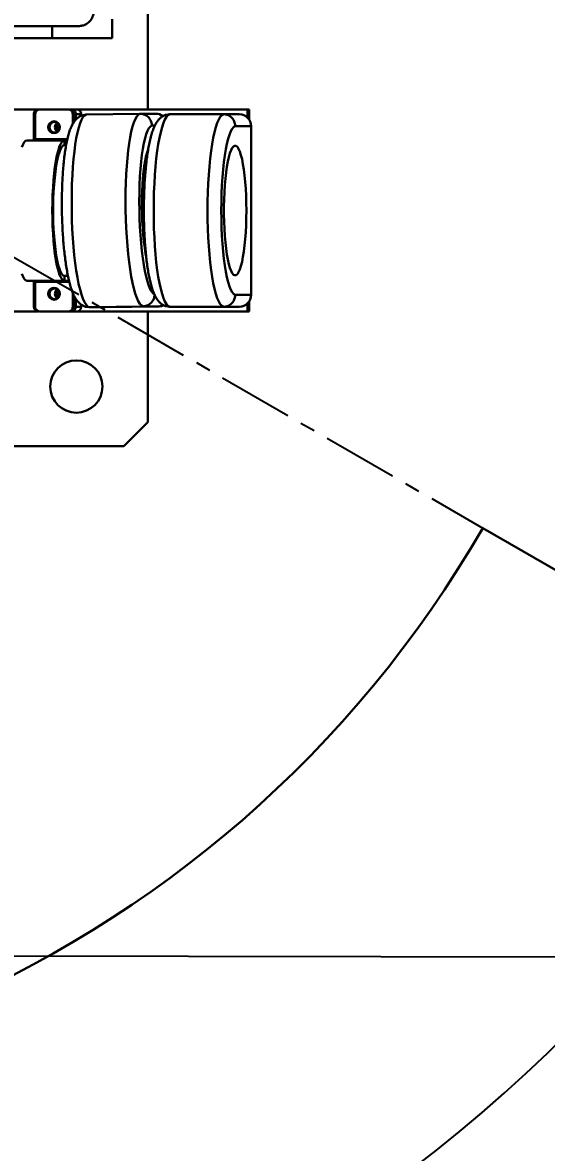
# Model space of a CAD drawing. Header units: millimetres. Extents: x -2601 to 21461, y 11492 to 21077.
# Drawn here: x 143.6 to 363.9, y 12286.5 to 12761.4 of the extents above; entities that cross this region are included whole.
import ezdxf

# ---------------------------------------------------------------- set-up
doc = ezdxf.new("R2010")
doc.units = ezdxf.units.MM
doc.header["$PDSIZE"] = -1
doc.linetypes.add('CENTER', pattern=[50.8, 31.75, -6.35, 6.35, -6.35])
doc.styles.get("Standard").update_dxf_attribs({"font": ''})
doc.styles.get('Standard').set_extended_font_data('HYSWLongFangSong')
doc.dimstyles.new('ISO-25', dxfattribs={"dimscale": 25, "dimtxt": 3.5, "dimasz": 1.6, "dimexe": 1.25, "dimexo": 0.625, "dimtad": 1, "dimdec": 0, "dimzin": 9, "dimdsep": 46, "dimtxsty": 'Standard', "dimcen": 2.5, "dimadec": 0, "dimazin": 2, "dimtfac": 1, "dimtdec": 0, "dimtofl": 0, "dimtmove": 0, "dimatfit": 3, "dimfxl": 1, "dimarcsym": 0})

# ---------------------------------------------------------------- blocks, each defined once
blk = doc.blocks.new('*D42')
at = {"color": 0, "lineweight": -2}
blk.add_line((-236.77, 12789.94), (-752.51, 12789.94), dxfattribs=at)
blk.add_arc((-80.3, 12789.94), 640.96, 183.57619, 326.42381, dxfattribs=at)
at = {"color": 0}
for points in [[(-726.67, 12749.76), (-713.35, 12750.17), (-721.26, 12789.94)], [(448.06, 12438.97), (459.39, 12431.95), (474.79, 12469.46)]]:
    blk.add_solid(points, dxfattribs=at)
at = {"layer": 'Defpoints', "color": 0}
for p in [(-221.14, 12789.94), (-80.3, 12789.94), (-80.3, 12789.94), (-492.3, 12298.94), (1391.95, 11939.94)]:
    blk.add_point(p, dxfattribs=at)
at = {"color": 0, "insert": (-103.48, 12208.82), "char_height": 87.5, "attachment_point": 5, "rotation": 357.7157}
blk.add_mtext('150°', dxfattribs=at)
blk = doc.blocks.new('*D97')
at = {"color": 0, "lineweight": -2}
for p, q in [((-64.67, 13174.92), (826.24, 13173.57)), ((794.93, 13133.61), (793.83, 12408.11)), ((-65.9, 12369.42), (825.02, 12368.07))]:
    blk.add_line(p, q, dxfattribs=at)
at = {"color": 0}
for points in [[(788.26, 13133.62), (801.6, 13133.6), (794.99, 13173.61)], [(787.16, 12408.12), (800.49, 12408.1), (793.77, 12368.11)]]:
    blk.add_solid(points, dxfattribs=at)
at = {"layer": 'Defpoints', "color": 0}
for p in [(-80.3, 13174.94), (-81.52, 12369.44), (793.77, 12368.11)]:
    blk.add_point(p, dxfattribs=at)
at = {"color": 0, "insert": (735, 12770.95), "char_height": 87.5, "attachment_point": 5, "rotation": 89.9129}
blk.add_mtext('806', dxfattribs=at)

msp = doc.modelspace()

# ---------------------------------------------------------------- linework, layer by layer
at = {"color": 161, "lineweight": 30, "true_color": 0x67adff}
for p, q in [((196.2, 12724.94), (196.2, 12973.44)), ((181.2, 12754.94), (181.2, 12762.94)), ((155.99, 12759.94), (68, 12759.94)), ((155.99, 12754.94), (155.99, 12759.94)), ((166.67, 12759.94), (155.99, 12759.94)), ((68, 12754.94), (155.99, 12754.94)), ((155.99, 12754.94), (181.2, 12754.94)), ((139.7, 12724.94), (150.25, 12724.94)), ((162.7, 12724.94), (150.89, 12724.94)), ((162.7, 12724.94), (163.05, 12724.94)), ((164.04, 12724.94), (163.05, 12724.94)), ((164.04, 12724.94), (166.29, 12724.94)), ((166.29, 12724.94), (238.19, 12724.94)), ((238.19, 12721.51), (238.19, 12724.94)), ((238.19, 12724.94), (238.88, 12724.94)), ((238.88, 12720.65), (238.88, 12724.94)), ((148.28, 12722.94), (148.28, 12711.94)), ((148.92, 12722.94), (148.92, 12712.44)), ((165.02, 12722.94), (164.67, 12722.94)), ((164.67, 12722.94), (164.67, 12718.84)), ((165.02, 12722.94), (165.02, 12719.4)), ((168.26, 12722.94), (166.01, 12722.94)), ((166.01, 12720.65), (166.01, 12722.94)), ((168.26, 12722.28), (168.26, 12722.94)), ((170.28, 12722.75), (169.02, 12722.51)), ((192.93, 12723.13), (170.28, 12722.75)), ((192.93, 12723.13), (199.62, 12723.13)), ((205.4, 12722.94), (204.06, 12722.71)), ((228.05, 12722.94), (205.4, 12722.94)), ((228.05, 12722.94), (234.74, 12722.94)), ((199.25, 12718.21), (197.96, 12718.21)), ((239.66, 12717.94), (233, 12717.94)), ((239.66, 12646.94), (239.66, 12717.94)), ((161.2, 12711.94), (145.44, 12711.94)), ((162.41, 12712.44), (148.92, 12712.44)), ((161.2, 12711.94), (161.2, 12709.94)), ((162.3, 12711.94), (161.2, 12711.94)), ((161.9, 12709.94), (161.2, 12709.94)), ((161.2, 12654.94), (161.2, 12652.94)), ((161.2, 12654.94), (162.68, 12654.94)), ((161.2, 12652.94), (145.44, 12652.94)), ((148.28, 12652.94), (148.28, 12641.94)), ((148.92, 12652.44), (148.92, 12641.94)), ((163.25, 12652.44), (148.92, 12652.44)), ((161.2, 12652.94), (163.12, 12652.94)), ((164.67, 12647.96), (164.67, 12641.94)), ((165.02, 12647.09), (165.02, 12641.94)), ((166.01, 12641.94), (166.01, 12645.28)), ((233, 12646.94), (239.66, 12646.94)), ((238.88, 12639.94), (238.88, 12644.24)), ((139.7, 12639.94), (150.25, 12639.94)), ((162.7, 12639.94), (150.89, 12639.94)), ((163.05, 12639.94), (162.7, 12639.94)), ((163.05, 12639.94), (164.04, 12639.94)), ((166.29, 12639.94), (164.04, 12639.94)), ((164.67, 12641.94), (165.02, 12641.94)), ((166.01, 12641.94), (168.26, 12641.94)), ((166.29, 12639.94), (238.19, 12639.94)), ((168.26, 12641.94), (168.26, 12642.89)), ((170.16, 12641.98), (171.59, 12641.76)), ((194.23, 12642.14), (171.59, 12641.76)), ((171.59, 12641.76), (178.27, 12641.76)), ((200.92, 12642.14), (178.27, 12641.76)), ((200.92, 12642.14), (194.23, 12642.14)), ((196.2, 12593.44), (196.2, 12639.94)), ((204.05, 12642.18), (205.4, 12641.94)), ((228.05, 12641.94), (205.4, 12641.94)), ((234.74, 12641.94), (228.05, 12641.94)), ((238.19, 12639.94), (238.19, 12643.37)), ((238.19, 12639.94), (238.88, 12639.94)), ((186.2, 12583.44), (196.2, 12593.44)), ((126.7, 12583.44), (186.2, 12583.44))]:
    msp.add_line(p, q, dxfattribs=at)
at = {"color": 1, "linetype": 'CENTER'}
msp.add_line((-80.3, 12789.94), (337.13, 12548.94), dxfattribs=at)
at = {"lineweight": 30}
msp.add_line((337.13, 12548.94), (1391.95, 11939.94), dxfattribs=at)
at = {"color": 161, "lineweight": 30, "true_color": 0x67adff, "flags": 128}
for points in [[(170.28, 12722.75), (169.63, 12722.37), (168.98, 12721.63), (168.36, 12720.54), (167.76, 12719.1), (167.19, 12717.33), (166.67, 12715.24), (166.18, 12712.85), (165.74, 12710.19), (165.35, 12707.28), (165.01, 12704.14), (164.73, 12700.8), (164.51, 12697.3), (164.35, 12693.66), (164.25, 12689.91), (164.22, 12686.1), (164.25, 12682.26), (164.34, 12678.41), (164.5, 12674.6), (164.72, 12670.85), (164.99, 12667.22), (165.33, 12663.71), (165.72, 12660.37), (166.15, 12657.23), (166.64, 12654.32), (167.16, 12651.66), (167.73, 12649.27), (168.32, 12647.18), (168.94, 12645.41), (169.59, 12643.97), (170.25, 12642.88), (170.91, 12642.14), (171.59, 12641.76)], [(194.23, 12642.14), (193.56, 12642.51), (192.89, 12643.25), (192.24, 12644.35), (191.59, 12645.79), (190.97, 12647.56), (190.37, 12649.65), (189.81, 12652.03), (189.29, 12654.7), (188.8, 12657.61), (188.36, 12660.75), (187.98, 12664.09), (187.64, 12667.59), (187.37, 12671.23), (187.15, 12674.97), (186.99, 12678.79), (186.9, 12682.63), (186.87, 12686.48), (186.9, 12690.29), (187, 12694.03), (187.16, 12697.67), (187.38, 12701.18), (187.66, 12704.51), (188, 12707.65), (188.39, 12710.57), (188.83, 12713.23), (189.31, 12715.62), (189.84, 12717.7), (190.41, 12719.48), (191, 12720.92), (191.63, 12722.01), (192.27, 12722.75), (192.93, 12723.13)], [(205.4, 12722.94), (204.74, 12722.57), (204.08, 12721.83), (203.44, 12720.73), (202.82, 12719.29), (202.22, 12717.52), (201.66, 12715.43), (201.14, 12713.05), (200.65, 12710.38), (200.22, 12707.47), (199.83, 12704.33), (199.5, 12700.99), (199.22, 12697.49), (199, 12693.85), (198.84, 12690.1), (198.75, 12686.29), (198.72, 12682.44), (198.75, 12678.6), (198.84, 12674.78), (199, 12671.04), (199.22, 12667.4), (199.5, 12663.9), (199.83, 12660.56), (200.22, 12657.42), (200.65, 12654.5), (201.14, 12651.84), (201.66, 12649.46), (202.22, 12647.37), (202.82, 12645.59), (203.44, 12644.15), (204.08, 12643.06), (204.74, 12642.32), (205.4, 12641.94)], [(228.05, 12641.94), (227.39, 12642.32), (226.73, 12643.06), (226.09, 12644.15), (225.47, 12645.59), (224.88, 12647.37), (224.31, 12649.46), (223.79, 12651.84), (223.31, 12654.5), (222.87, 12657.42), (222.48, 12660.56), (222.15, 12663.9), (221.87, 12667.4), (221.65, 12671.04), (221.49, 12674.78), (221.4, 12678.6), (221.37, 12682.44), (221.4, 12686.29), (221.49, 12690.1), (221.65, 12693.85), (221.87, 12697.49), (222.15, 12700.99), (222.48, 12704.33), (222.87, 12707.47), (223.31, 12710.38), (223.79, 12713.05), (224.31, 12715.43), (224.88, 12717.52), (225.47, 12719.29), (226.09, 12720.73), (226.73, 12721.83), (227.39, 12722.57), (228.05, 12722.94)], [(197.96, 12718.21), (197.34, 12717.83), (196.74, 12717.1), (196.17, 12716.01), (195.62, 12714.59), (195.1, 12712.84), (194.62, 12710.78), (194.19, 12708.43), (193.8, 12705.83), (193.46, 12702.98), (193.18, 12699.93), (192.96, 12696.7), (192.8, 12693.33), (192.7, 12689.85), (192.66, 12686.3), (192.69, 12682.71), (192.78, 12679.13), (192.93, 12675.57), (193.14, 12672.09), (193.41, 12668.72), (193.74, 12665.5), (194.12, 12662.45), (194.54, 12659.6), (195.01, 12656.99), (195.53, 12654.65), (196.07, 12652.59), (196.64, 12650.84), (197.24, 12649.41), (197.85, 12648.33), (198.47, 12647.59), (199.1, 12647.22)], [(233, 12717.94), (232.38, 12717.57), (231.77, 12716.83), (231.17, 12715.75), (230.6, 12714.32), (230.06, 12712.57), (229.54, 12710.51), (229.07, 12708.17), (228.64, 12705.56), (228.26, 12702.71), (227.93, 12699.66), (227.66, 12696.43), (227.44, 12693.06), (227.29, 12689.58), (227.19, 12686.03), (227.16, 12682.44), (227.19, 12678.86), (227.29, 12675.3), (227.44, 12671.82), (227.66, 12668.45), (227.93, 12665.23), (228.26, 12662.17), (228.64, 12659.33), (229.07, 12656.72), (229.54, 12654.37), (230.06, 12652.32), (230.6, 12650.56), (231.17, 12649.14), (231.77, 12648.05), (232.38, 12647.32), (233, 12646.94)], [(145.44, 12711.94), (144.87, 12711.76), (144.3, 12711.2), (143.75, 12710.29), (143.22, 12709.02)], [(161.2, 12711.94), (160.63, 12711.76), (160.06, 12711.2), (159.51, 12710.29), (158.98, 12709.02), (158.48, 12707.42), (158.01, 12705.51), (157.58, 12703.3), (157.2, 12700.84), (156.86, 12698.14), (156.59, 12695.24), (156.37, 12692.19), (156.21, 12689.01), (156.11, 12685.75), (156.08, 12682.44), (156.11, 12679.14), (156.21, 12675.88), (156.37, 12672.7), (156.59, 12669.64), (156.86, 12666.75), (157.2, 12664.05), (157.58, 12661.58), (158.01, 12659.38), (158.48, 12657.47), (158.98, 12655.87), (159.51, 12654.6), (160.06, 12653.68), (160.63, 12653.13), (161.2, 12652.94)], [(161.2, 12709.94), (160.65, 12709.76), (160.1, 12709.2), (159.57, 12708.29), (159.06, 12707.02), (158.58, 12705.42), (158.13, 12703.51), (157.73, 12701.32), (157.37, 12698.87), (157.07, 12696.19), (156.82, 12693.34), (156.63, 12690.33), (156.5, 12687.22), (156.43, 12684.04), (156.43, 12680.85), (156.5, 12677.67), (156.63, 12674.56), (156.82, 12671.55), (157.07, 12668.69), (157.37, 12666.02), (157.73, 12663.57), (158.13, 12661.38), (158.58, 12659.47), (159.06, 12657.87), (159.57, 12656.6), (160.1, 12655.69), (160.65, 12655.13), (161.2, 12654.94)], [(196.38, 12708.1), (195.91, 12706.81), (195.47, 12705.2), (195.08, 12703.3), (194.72, 12701.14), (194.42, 12698.73), (194.17, 12696.11), (193.98, 12693.32), (193.84, 12690.39), (193.77, 12687.36), (193.76, 12684.27), (193.81, 12681.16), (193.92, 12678.07), (194.09, 12675.04), (194.32, 12672.11), (194.6, 12669.32), (194.94, 12666.7), (195.32, 12664.29), (195.51, 12663.23)], [(237.71, 12682.44), (237.68, 12685.55), (237.59, 12688.62), (237.43, 12691.6), (237.22, 12694.47), (236.96, 12697.18), (236.64, 12699.69), (236.27, 12701.99), (235.87, 12704.02), (235.42, 12705.78), (234.94, 12707.23), (234.44, 12708.36), (233.92, 12709.15), (233.38, 12709.59), (232.84, 12709.68), (232.3, 12709.42), (231.77, 12708.8), (231.26, 12707.84), (230.77, 12706.54), (230.31, 12704.94), (229.88, 12703.04), (229.49, 12700.87), (229.15, 12698.46), (228.86, 12695.84), (228.62, 12693.05), (228.44, 12690.12), (228.31, 12687.09), (228.25, 12684), (228.25, 12680.89), (228.31, 12677.8), (228.44, 12674.77), (228.62, 12671.84), (228.86, 12669.04), (229.15, 12666.43), (229.49, 12664.02), (229.88, 12661.85), (230.31, 12659.95), (230.77, 12658.34), (231.26, 12657.05), (231.77, 12656.09), (232.3, 12655.47), (232.84, 12655.21), (233.38, 12655.29), (233.92, 12655.74), (234.44, 12656.53), (234.94, 12657.66), (235.42, 12659.11), (235.87, 12660.86), (236.27, 12662.9), (236.64, 12665.19), (236.96, 12667.71), (237.22, 12670.42), (237.43, 12673.29), (237.59, 12676.27), (237.68, 12679.34), (237.71, 12682.44)], [(143.22, 12655.87), (143.75, 12654.6), (144.3, 12653.68), (144.87, 12653.13), (145.44, 12652.94)]]:
    msp.add_lwpolyline(points, dxfattribs=at)
at = {"color": 161, "lineweight": 30, "true_color": 0x67adff}
for centre, radius in [((156.82, 12717.45), 2.49), ((156.82, 12647.45), 2.49), ((166.2, 12608.44), 11)]:
    msp.add_circle(centre, radius, dxfattribs=at)
at = {"lineweight": 30}
msp.add_arc((-80.3, 12789.94), 482, 30, 330, dxfattribs=at)
at = {"color": 161, "lineweight": 30, "true_color": 0x67adff}
for centre, radius, start, end in [((150.26, 12722.96), 1.98, 90.4375, 180.4435), ((150.9, 12722.96), 1.98, 90.4375, 180.4435), ((162.69, 12722.96), 1.98, 359.5429, 89.5761), ((163.04, 12722.96), 1.99, 359.5703, 89.5625), ((164.02, 12722.96), 1.98, 359.5565, 89.5625), ((166.28, 12722.96), 1.98, 359.5565, 89.5625), ((157.16, 12717.46), 2.48, 94.5077, 180.4139), ((199.69, 12718.25), 4.88, 53.1973, 90.8978), ((234.7, 12717.98), 4.96, 359.5636, 89.561), ((157.16, 12717.43), 2.48, 179.597, 265.4923), ((157.14, 12717.47), 2.21, 40.1598, 180.7958), ((157.14, 12717.41), 2.21, 179.1159, 319.9285), ((159.44, 12717.45), 2.25, 121.279, 180.2095), ((159.44, 12717.44), 2.25, 179.8025, 238.721), ((159.43, 12717.44), 1.66, 113.6056, 246.3944), ((160.16, 12717.44), 1.68, 135.4084, 224.5916), ((148.13, 12712.32), 0.799, 331.6403, 8.6742), ((148.13, 12652.56), 0.799, 351.3412, 28.3628), ((157.16, 12647.46), 2.48, 94.519, 180.4026), ((157.14, 12647.47), 2.21, 32.957, 180.7788), ((159.44, 12647.45), 2.25, 121.3013, 180.1872), ((159.43, 12647.44), 1.66, 114.3561, 245.6439), ((160.13, 12647.44), 1.66, 134.8341, 225.1659), ((157.16, 12647.43), 2.48, 179.5927, 265.4857), ((157.14, 12647.41), 2.21, 179.0994, 327.1525), ((159.44, 12647.44), 2.25, 179.7905, 238.721), ((234.7, 12646.91), 4.96, 270.4499, 0.4255), ((150.26, 12641.93), 1.98, 179.5643, 269.5547), ((150.9, 12641.93), 1.98, 179.5643, 269.5547), ((162.69, 12641.93), 1.98, 270.4317, 0.4493), ((163.04, 12641.93), 1.99, 270.4453, 0.4219), ((164.02, 12641.93), 1.98, 270.4453, 0.4357), ((166.28, 12641.93), 1.98, 270.4453, 0.4357), ((200.85, 12646.96), 4.82, 270.866, 295.2759)]:
    msp.add_arc(centre, radius, start, end, dxfattribs=at)
for points, knots in [([(173.78, 12767.94), (173.73, 12767.17), (173.64, 12765.62), (172.94, 12763.55), (171.72, 12761.69), (170.1, 12760.56), (168.31, 12760.02), (167.22, 12759.97), (166.67, 12759.94)], [0, 0, 0, 0, 0.155644, 0.310966, 0.473474, 0.703399, 0.851589, 1, 1, 1, 1]), ([(169.02, 12722.52), (168.79, 12722.46), (168.14, 12722.29), (167.22, 12721.75), (166.27, 12721), (165.46, 12720.09), (164.72, 12719), (164, 12717.59), (163.33, 12715.87), (162.71, 12713.79), (162.17, 12711.49), (161.7, 12708.96), (161.29, 12706.27), (160.95, 12703.44), (160.67, 12700.45), (160.44, 12697.33), (160.27, 12694.1), (160.15, 12690.79), (160.09, 12687.4), (160.09, 12683.98), (160.14, 12680.54), (160.25, 12677.12), (160.42, 12673.73), (160.64, 12670.42), (160.91, 12667.2), (161.23, 12664.1), (161.6, 12661.13), (162.03, 12658.33), (162.5, 12655.7), (163.02, 12653.25), (163.6, 12650.99), (164.26, 12648.91), (165.01, 12647.03), (165.82, 12645.5), (166.69, 12644.28), (167.59, 12643.34), (168.62, 12642.6), (169.5, 12642.14), (170.04, 12642), (170.16, 12641.97)], [0, 0, 0, 0, 0.008874, 0.025433, 0.042594, 0.06131, 0.082961, 0.109626, 0.143331, 0.175509, 0.209341, 0.241592, 0.272946, 0.303775, 0.334274, 0.364554, 0.394692, 0.424732, 0.454704, 0.484635, 0.514551, 0.544462, 0.57439, 0.604344, 0.634354, 0.664438, 0.694641, 0.725002, 0.755606, 0.786559, 0.818059, 0.850454, 0.884413, 0.917218, 0.940772, 0.960696, 0.978621, 0.995465, 1, 1, 1, 1]), ([(197.96, 12718.21), (197.96, 12718.23), (197.95, 12718.6), (197.82, 12719.52), (197.23, 12720.9), (196.09, 12722.15), (194.6, 12722.99), (193.49, 12723.08), (192.93, 12723.13)], [0, 0, 0, 0, 0.007808, 0.141515, 0.356176, 0.570796, 0.785404, 1, 1, 1, 1]), ([(204.06, 12722.72), (203.83, 12722.66), (203.18, 12722.49), (202.26, 12721.94), (201.32, 12721.2), (200.5, 12720.29), (199.74, 12719.19), (198.99, 12717.78), (198.3, 12716.03), (197.65, 12713.94), (197.08, 12711.64), (196.57, 12709.1), (196.13, 12706.41), (195.74, 12703.57), (195.41, 12700.58), (195.14, 12697.46), (194.91, 12694.22), (194.75, 12690.9), (194.64, 12687.51), (194.58, 12684.09), (194.58, 12680.65), (194.64, 12677.23), (194.75, 12673.85), (194.92, 12670.54), (195.14, 12667.32), (195.42, 12664.22), (195.75, 12661.26), (196.13, 12658.47), (196.56, 12655.84), (197.05, 12653.4), (197.6, 12651.15), (198.23, 12649.06), (198.95, 12647.2), (199.74, 12645.68), (200.59, 12644.47), (201.48, 12643.53), (202.51, 12642.78), (203.39, 12642.32), (203.93, 12642.18), (204.05, 12642.16)], [0, 0, 0, 0, 0.008933, 0.025512, 0.042753, 0.061641, 0.083594, 0.110744, 0.144953, 0.176972, 0.210642, 0.242804, 0.274108, 0.304906, 0.335385, 0.365655, 0.395784, 0.425815, 0.455781, 0.485714, 0.51563, 0.545544, 0.575469, 0.605428, 0.63544, 0.665536, 0.695745, 0.726125, 0.756748, 0.787735, 0.81929, 0.851775, 0.885896, 0.917975, 0.941139, 0.960877, 0.978698, 0.995489, 1, 1, 1, 1]), ([(233, 12717.94), (233, 12717.96), (233, 12718.33), (232.88, 12719.26), (232.32, 12720.65), (231.19, 12721.92), (229.71, 12722.78), (228.61, 12722.89), (228.05, 12722.94)], [0, 0, 0, 0, 0.007806, 0.141486, 0.356192, 0.570825, 0.785398, 1, 1, 1, 1]), ([(194.23, 12642.14), (194.79, 12642.2), (195.89, 12642.33), (197.36, 12643.22), (198.46, 12644.5), (199, 12645.9), (199.1, 12646.83), (199.1, 12647.2), (199.1, 12647.22)], [0, 0, 0, 0, 0.214594, 0.429211, 0.643834, 0.858505, 0.992254, 1, 1, 1, 1]), ([(228.05, 12641.94), (228.61, 12642), (229.71, 12642.11), (231.19, 12642.97), (232.32, 12644.24), (232.88, 12645.63), (233, 12646.55), (233, 12646.92), (233, 12646.94)], [0, 0, 0, 0, 0.214602, 0.429175, 0.643809, 0.858514, 0.992255, 1, 1, 1, 1])]:
    msp.add_open_spline(points, degree=3, knots=knots, dxfattribs=at)

# ---------------------------------------------------------------- dimensions: what is measured, and where the dimension line sits
dim = msp.add_aligned_dim(p1=(-80.3, 13174.94), p2=(-81.52, 12369.44), distance=875.29, dimstyle='ISO-25')
dim.commit()
dim.dimension.update_dxf_attribs({"geometry": '*D97', "text_midpoint": (735, 12770.95)})
dim = msp.add_angular_dim_2l(base=(-492.3, 12298.94), line1=((-80.3, 12789.94), (-221.14, 12789.94)), line2=((-80.3, 12789.94), (1391.95, 11939.94)), dimstyle='ISO-25')
dim.commit()
dim.dimension.update_dxf_attribs({"geometry": '*D42', "text_midpoint": (-105.84, 12149.49), "dimtype": 162})

doc.saveas('drawing.dxf')
